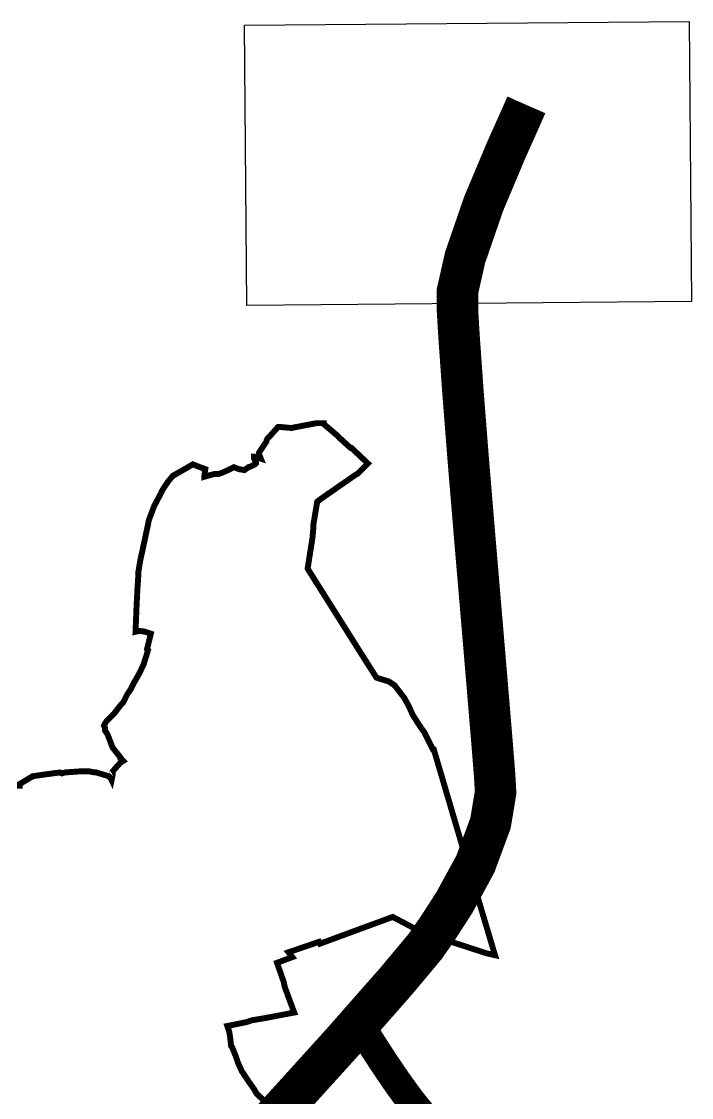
# Model space of a CAD drawing. Extents: x 21 to 210, y 114 to 262.
# Drawn here: x 89.53 to 109.49, y 229.55 to 261.56 of the extents above; entities that cross this region are included whole.
import ezdxf

# ---------------------------------------------------------------- set-up
doc = ezdxf.new("R2010")
doc.units = 0
doc.layers.add('C50-54-56', color=251, linetype='CONTINUOUS')
doc.layers.add('CFF-FF-FF-WHITE', color=7, linetype='CONTINUOUS')

msp = doc.modelspace()

# ---------------------------------------------------------------- linework, layer by layer
at = {"layer": 'C50-54-56'}
for points, const_width in [([(104.568, 259.081), (104.421, 258.746), (103.972, 257.743), (103.297, 256.141), (102.745, 254.542), (102.517, 253.537), (102.517, 253.202), (102.517, 252.958), (102.561, 252.225), (102.678, 250.565), (102.844, 248.447), (103.04, 246.098), (103.24, 243.746), (103.42, 241.616), (103.56, 239.933), (103.62, 239.176), (103.636, 238.924), (103.652, 238.625), (103.5, 237.712), (103.051, 236.498), (102.427, 235.354), (101.938, 234.597), (101.768, 234.351), (101.557, 234.047), (100.7, 233.023), (99.1087, 231.214), (97.5169, 229.457), (96.6597, 228.52)], 1.2347), ([(99.4696, 231.936), (99.4696, 231.936), (99.537, 231.825), (99.7232, 231.521), (100.002, 231.083), (100.342, 230.56), (100.718, 230.007), (101.104, 229.475), (101.471, 229.019)], 0.8819)]:
    msp.add_lwpolyline(points, dxfattribs=dict(at, const_width=const_width))
at = {"layer": 'CFF-FF-FF-WHITE'}
msp.add_lwpolyline([(109.486, 253.23), (96.2477, 253.117), (96.176, 261.448), (109.415, 261.561), (109.486, 253.23)], close=True, dxfattribs=at)
for points, const_width in [([(104.568, 259.081), (104.421, 258.746), (103.972, 257.743), (103.297, 256.141), (102.745, 254.542), (102.517, 253.537), (102.517, 253.202), (102.517, 252.958), (102.561, 252.225), (102.678, 250.565), (102.844, 248.447), (103.04, 246.098), (103.24, 243.746), (103.42, 241.616), (103.56, 239.933), (103.62, 239.176), (103.636, 238.924), (103.652, 238.625), (103.5, 237.712), (103.051, 236.498), (102.427, 235.354), (101.938, 234.597), (101.768, 234.351), (101.557, 234.047), (100.7, 233.023), (99.1087, 231.214), (97.5169, 229.457), (96.6597, 228.52)], 0.8819), ([(97.0552, 229.173), (96.5316, 229.668), (96.46, 229.799), (96.3165, 229.999), (96.0893, 230.341), (95.975, 230.595), (95.9185, 230.766), (95.8053, 231.051), (95.7763, 231.079), (95.7474, 231.337), (95.7199, 231.506), (95.662, 231.677), (96.2311, 231.792), (96.4036, 231.848), (96.7437, 231.904), (97.6545, 232.077), (97.3709, 232.844), (97.342, 232.986), (97.1434, 233.557), (97.5981, 233.726), (97.4838, 233.87), (98.3961, 234.182), (98.4236, 234.126), (100.589, 234.922), (101.556, 234.411), (101.869, 234.325), (102.154, 234.239), (103.378, 233.841), (103.634, 233.784), (102.894, 236.261), (102.894, 236.261), (102.81, 236.517), (101.812, 239.904), (101.785, 239.904), (101.527, 240.417), (101.443, 240.53), (101.185, 240.929), (101.072, 241.184), (100.93, 241.442), (100.645, 241.811), (100.474, 241.925), (100.105, 242.039), (99.7052, 242.666), (98.0542, 245.284), (98.1975, 246.195), (98.2253, 246.508), (98.2253, 246.593), (98.3396, 247.276), (98.4525, 247.362), (99.4777, 248.073), (99.5345, 248.102), (99.847, 248.415), (99.3634, 248.871), (99.3359, 248.871), (98.9651, 249.211), (98.9072, 249.269), (98.5379, 249.582), (98.5379, 249.611), (98.3107, 249.611), (97.7124, 249.496), (97.5706, 249.468), (97.2577, 249.496), (97.1709, 249.496), (96.9162, 249.211), (96.8583, 249.155), (96.8304, 249.098), (96.8304, 249.069), (96.6018, 248.728), (96.6018, 248.7), (96.6597, 248.557), (96.489, 248.614), (96.46, 248.614), (96.46, 248.557), (96.5165, 248.444), (96.5165, 248.415), (96.489, 248.387), (96.3747, 248.329), (96.2889, 248.301), (96.1746, 248.216), (96.0053, 248.244), (95.8617, 248.301), (95.691, 248.216), (95.4927, 248.131), (95.4056, 248.102), (95.2927, 248.102), (95.0655, 248.044), (94.9784, 248.017), (94.9784, 248.044), (95.0076, 248.244), (94.7801, 248.329), (94.6383, 248.387), (94.04, 248.044), (93.8967, 247.875), (93.7274, 247.618), (93.6847, 247.522), (93.4819, 247.142), (93.3221, 246.714), (93.3002, 246.593), (93.1291, 245.796), (93.0712, 245.54), (93.0148, 245.199), (93.0148, 245.113), (92.9859, 244.686), (92.9584, 244.145), (92.9294, 243.406), (93.0437, 243.433), (93.2145, 243.406), (93.3856, 243.348), (93.2713, 242.893), (93.3002, 242.864), (93.2437, 242.666), (93.1855, 242.495), (93.1788, 242.455), (93.0451, 242.172), (92.8896, 241.902), (92.873, 241.868), (92.7876, 241.697), (92.673, 241.526), (92.5601, 241.299), (92.5022, 241.242), (92.3893, 241.1), (92.3036, 240.986), (92.075, 240.758), (92.0186, 240.673), (91.9896, 240.615), (92.0186, 240.558), (92.0186, 240.473), (92.075, 240.388), (92.1039, 240.331), (92.2457, 239.961), (92.4733, 239.677), (92.4733, 239.648), (92.5601, 239.562), (92.4733, 239.506), (92.2457, 239.25), (92.2457, 239.135), (92.2168, 238.993), (92.1893, 239.05), (92.1314, 239.107), (91.7621, 239.22), (91.7056, 239.22), (91.5638, 239.25), (91.2495, 239.25), (90.8223, 239.22), (90.7369, 239.193), (90.6805, 239.22), (90.2533, 239.164), (89.855, 239.107), (89.826, 239.079), (89.7696, 239.05), (89.4842, 238.879), (89.4842, 238.822), (89.3988, 238.822)], 0.1764), ([(99.4696, 231.936), (99.4696, 231.936), (99.537, 231.825), (99.7232, 231.521), (100.002, 231.083), (100.342, 230.56), (100.718, 230.007), (101.104, 229.475), (101.471, 229.019)], 0.5292)]:
    msp.add_lwpolyline(points, dxfattribs=dict(at, const_width=const_width))

doc.saveas('drawing.dxf')
